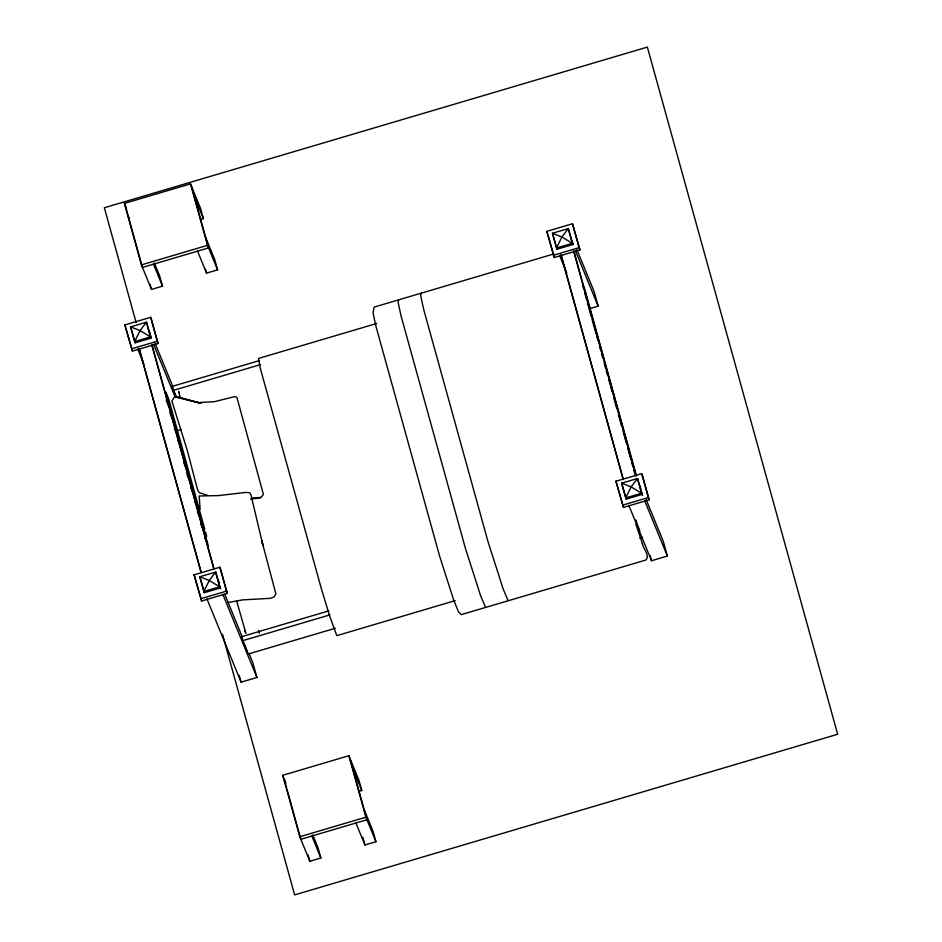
<?xml version="1.0" encoding="UTF-8"?>
<svg xmlns="http://www.w3.org/2000/svg" width="942" height="942" viewBox="0 0 942 942"><rect width="100%" height="100%" fill="white"/><g stroke="black" fill="none" stroke-linecap="round" stroke-linejoin="round"><path stroke-width="1.41" d="M398.654 299.85L398.101 302.347L401.139 316.253L465.407 548.291L480.608 595.733L485.448 607.19M421.239 293.162L420.685 295.67L423.723 309.565L487.991 541.615L503.193 589.056L508.032 600.513M250.537 499.06L260.687 497.812L263.419 494.432L236.866 397.277L234.629 396.606L214.729 401.61L198.632 402.587L174.6 396.641L171.903 401.092L187.376 450.759L197.526 489.663L199.28 492.678L207.534 495.339M453.914 600.69L458.518 611.9L461.215 614.655L646.141 559.948C649.98 554.685 642.986 548.656 642.35 543.558M154.347 262.983L159.657 275.912L162.495 286.156L151.474 289.418L141.418 264.89L124.391 203.437L190.496 183.878L200.552 208.417L203.39 218.65L200.634 219.462M141.418 264.89L207.511 245.332L217.578 269.859L206.557 273.121L197.549 251.149M124.874 324.943L150.614 317.324L151.521 319.562L158.15 343.489L132.422 351.095L124.874 324.943L132.422 351.095M135.177 342.794L151.014 338.107L146.434 322.176L130.608 326.862L134.682 341.581L135.177 342.794L130.608 326.862L140.04 330.607L150.508 336.895L151.014 338.107M131.503 348.858L157.232 341.251L158.15 343.489M546.737 231.367L572.465 223.749L580.013 249.901L554.285 257.519L546.737 231.367L547.655 233.592M557.04 249.218L572.866 244.531L568.297 228.6L552.459 233.286L556.545 248.005L557.04 249.218L552.459 233.286L561.891 237.031L572.371 243.319L572.866 244.531M553.766 253.963L374.374 307.033L373.774 308.481L373.114 313.203L376.058 326.686L439.631 556.192L453.703 600.078M553.366 255.282L579.095 247.664L580.013 249.901M376.847 323.436L258.449 358.466L260.286 368.216L320.951 587.255L329.629 615.974L336.812 635.65L455.222 600.619M175.93 397.112L172.092 386.432L259.462 360.586M173.198 390.435L260.569 364.589M177.155 430.706L181.111 429.54M588.915 308.894L598.146 306.162L594.072 291.443L576.904 249.595M194.087 574.832L219.816 567.225L220.734 569.451L227.363 593.378L201.635 600.984L194.087 574.832L201.635 600.984M204.39 592.683L220.216 588.008L215.647 572.077L199.81 576.751L203.896 591.47L204.39 592.683L199.81 576.751L209.242 580.496L219.721 586.784L220.216 588.008M200.717 598.747L226.445 591.14L227.363 593.378M615.95 481.256L641.679 473.638L642.597 475.875L649.226 499.802L623.486 507.408L615.95 481.256L623.486 507.408M626.253 499.107L642.079 494.42L637.51 478.489L621.673 483.175L625.747 497.894L626.253 499.107L621.673 483.175L631.105 486.92L641.584 493.208L642.079 494.42M622.58 505.171L648.308 497.564L649.226 499.802M335.376 628.243L247.993 654.089L242.518 640.737L241.411 636.745L328.793 610.887M242.518 640.737L329.9 614.891M639.783 538.188L642.597 537.352M206.957 598.947L241.081 682.161L256.919 677.475L252.845 662.756L248.994 653.371M628.832 505.395L651.523 560.737L667.36 556.051L663.286 541.332L646.118 499.495M312.732 834.847L318.031 847.765L320.869 858.009L309.859 861.271L299.791 836.743L282.777 775.29L348.881 755.731L358.937 780.27L361.775 790.503L359.02 791.327M299.791 836.743L365.896 817.185L375.952 841.712L364.943 844.974L355.923 823.002M227.776 602.574L242.483 599.901L270.389 598.323L274.122 596.887L275.876 593.849L261.746 540.59L263.018 545.677L250.984 494.986L249.724 492.76L245.886 492.407L218.509 495.598L199.174 495.987L200.128 509.41M251.691 498.648L260.416 497.317M251.785 498.518L256.094 497.918M174.6 396.641L182.936 398.772M185.715 399.479L200.987 403.388L176.601 396.523M236.701 601.208L245.956 633.401M582.392 283.848L584.888 289.641L636.286 475.227M575.444 250.819L598.146 306.162M559.619 255.506L566.813 273.05M644.658 500.708L667.36 556.051M637.675 525.33L639.865 530.676M194.382 196.678L203.39 218.65M205.721 237.643L214.741 259.615L217.578 269.859M153.475 264.184L162.495 286.156M124.391 203.437L126.499 208.582M128.277 216.236L129.337 218.815M352.755 768.531L361.775 790.503M364.107 809.496L373.114 831.468L375.952 841.712M155.006 343.076L172.621 386.032M172.092 386.432L175.918 395.781M153.581 344.372L175.047 396.723M166.075 399.926L168.842 406.661M169.866 412.949L172.068 418.342M174.47 428.292L175.577 430.989M177.708 439.973L178.815 442.669M137.744 349.058L143.796 363.824M183.89 462.946L185.55 466.985M186.834 474.25L189.048 479.631M190.625 487.273L192.286 491.312M194.676 501.262L195.783 503.958M197.361 511.6L199.021 515.639M200.87 524.235L202.518 528.274M204.65 537.27L205.756 539.954M224.773 594.308L242.388 637.263M241.411 636.745L246.345 648.755M222.795 594.261L256.919 677.475M311.861 836.037L320.869 858.009M282.777 775.29L286.662 788.089M284.354 779.14L285.944 783.014M635.921 524.341L642.585 544.193M572.465 223.749L579.095 247.664M641.679 473.638L648.308 497.564M572.3 241.411L573.042 244.096M640.03 485.954L640.772 488.627M641.891 492.642L642.632 495.327M574.114 252.032L636.109 475.875M573.513 250.572L635.897 475.828M582.686 285.532L583.863 289.783M584.641 292.609L586.607 299.697M587.396 302.535L588.573 306.786M589.351 309.612L591.317 316.7M592.094 319.526L596.027 333.703M596.804 336.529L597.982 340.78M599.559 346.444L600.737 350.695M601.514 353.533L602.692 357.783M604.258 363.447L605.435 367.698M606.224 370.536L607.402 374.786M608.968 380.45L610.145 384.701M610.934 387.539L612.112 391.778M613.678 397.453L616.822 408.781M618.388 414.445L621.532 425.784M623.098 431.448L626.242 442.787M627.808 448.451L630.94 459.79M631.729 462.616L632.906 466.867M633.695 469.705L634.873 473.956M650.039 555.391L651.523 560.737M636.015 519.996L637.122 523.999M561.42 255.788L623.015 478.218M560.82 254.328L623.204 479.584M548.044 235.005L554.285 257.519M191.544 186.434L208.559 247.887L142.466 267.446L125.439 205.992M349.929 758.286L366.944 819.74L300.839 839.298L298.367 830.338M190.496 183.878L207.511 245.332M348.881 755.731L365.896 817.185M205.497 269.282L206.557 273.121M362.811 837.297L364.943 844.974M258.603 630.422L259.391 633.248M150.061 284.296L151.474 289.418M308.081 854.865L309.859 861.271M180.523 398.384L178.58 391.354L178.898 392.531M287.051 789.502L298.002 829.054M246.886 650.086L247.993 654.089M150.614 317.324L157.232 341.251M219.816 567.225L226.445 591.14M204.779 529.227L168.689 398.89L165.698 391.954L208.465 546.372M205.568 532.065L206.745 536.316M149.331 330.983L150.814 336.329M218.179 579.53L218.909 582.215M220.028 586.218L220.769 588.903M152.015 345.066L214.011 568.897M151.815 345.007L213.81 568.85M239.233 675.473L241.081 682.161M136.119 322.505L104.338 207.746L647.354 47.1L837.662 734.254L294.646 894.9L222.453 634.202M139.322 348.823L200.917 571.241M139.11 348.764L201.105 572.606M244.908 630.857L245.309 632.317M140.04 330.607L134.682 341.581L150.508 336.895L146.434 322.176L140.04 330.607M209.242 580.496L203.896 591.47L219.721 586.784L215.647 572.077L209.242 580.496M561.891 237.031L556.545 248.005L572.371 243.319L568.297 228.6L561.891 237.031M631.105 486.92L625.747 497.894L641.584 493.208L637.51 478.489L631.105 486.92"/></g></svg>
